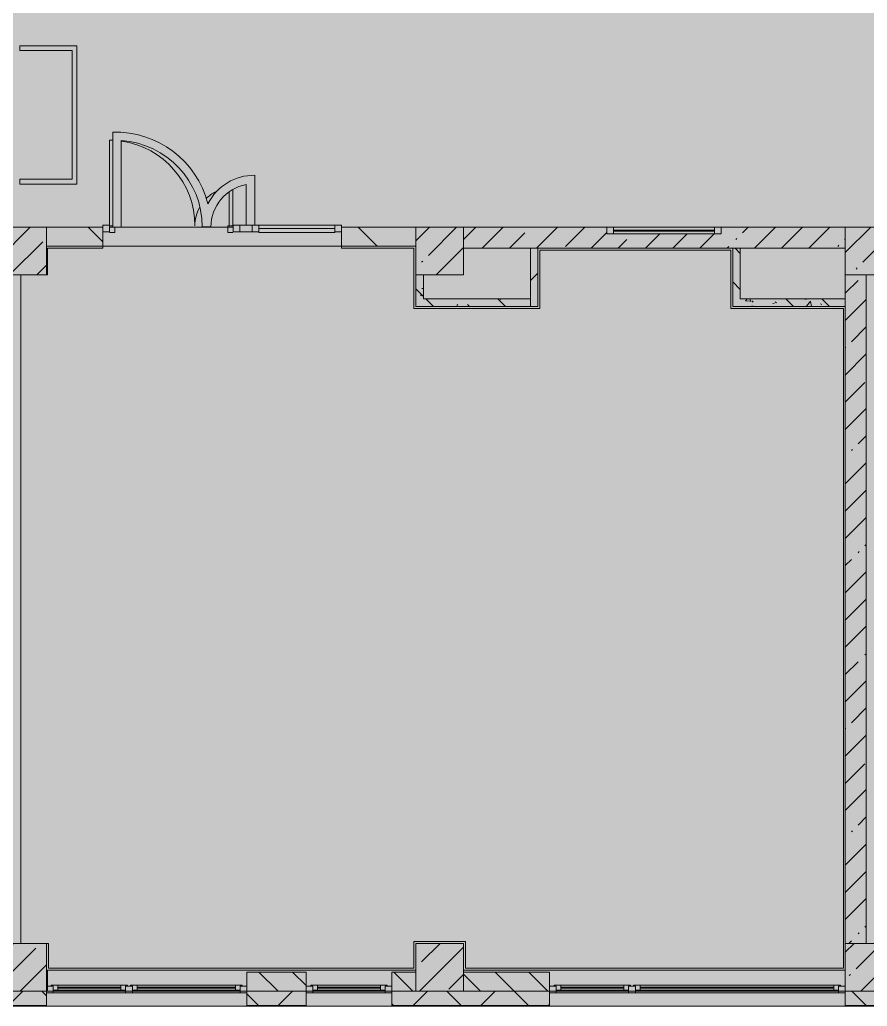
# Model space of a CAD drawing. Header units: millimetres. Extents: x 35378 to 237579, y -8553 to 29000.
# Drawn here: x 147155 to 156035, y -258 to 10073 of the extents above; entities that cross this region are included whole.
import ezdxf

# ---------------------------------------------------------------- set-up
doc = ezdxf.new("R2010")
doc.units = ezdxf.units.MM
doc.layers.add('A-DETL-GENF-3', color=7, linetype='Continuous', lineweight=9, true_color=0xc0c0c0, transparency=0.4)
for name, color, linetype, lineweight, true_color in [('A-DETL-GENF-5', 7, 'Continuous', 5, 0xb7b7b7), ('A-DOOR-2', 7, 'Continuous', 5, 0xe2e2e2), ('A-DOOR-3', 7, 'Continuous', 5, 0xb7b7b7), ('A-FLOR-1', 7, 'Continuous', 5, 0xb7b7b7), ('A-GLAZ-3', 7, 'Continuous', 5, 0x737373), ('A-GLAZ-CURT-1', 7, 'Continuous', 5, 0x737373), ('A-GLAZ-CWMG-2', 7, 'Continuous', 5, 0x737373), ('A-WALL-5', 7, 'Continuous', 5, 0x737373), ('A-WALL-6', 7, 'Continuous', 9, 0x737373), ('I-WALL-2', 7, 'Continuous', 5, 0x737373), ('I-WALL-4', 7, 'Continuous', 5, 0x787878), ('S-COLS-2', 7, 'Continuous', 5, 0x737373)]:
    doc.layers.add(name, color=color, linetype=linetype, lineweight=lineweight, true_color=true_color)
for name, color, linetype, lineweight in [('A-WALL', 7, 'Continuous', 9), ('A-WALL-4', 7, 'Continuous', 5), ('I-WALL-3', 7, 'Continuous', 5), ('S-COLS-1', 7, 'Continuous', 5)]:
    doc.layers.add(name, color=color, linetype=linetype, lineweight=lineweight)
pattern_1 = [(45, (108394.95, 0), (-285.123, 285.123), []), (45, (108680.07, 0), (-285.123, 285.123), [504.031, -100.806, 16.764, -84.042])]
pattern_2 = [(135, (108394.95, 0), (-377.171, -377.171), [533.4, -88.9, 17.78, -88.9]), (135, (108394.95, 376.94), (-377.171, -377.171), []), (50, (108394.95, 0), (637.6445, -55.7866), [66.675, -733.425]), (355, (108394.95, 0), (-123.349, 668.699), [53.34, -586.74]), (100.451, (108448.1, -4.65), (514.299, 612.908), [56.665, -623.315]), (46.184, (108394.95, 177.8), (948.776, -147.15), [100.012, -1100.137]), (96.636, (108474, 165.5), (830.909, 865.997), [84.998, -934.973]), (351.184, (108394.9, 177.8), (830.918, 865.988), [80.01, -880.11]), (21, (108483.85, 133.35), (530.6506, -357.928), [66.675, -733.425]), (326, (108483.85, 133.35), (216.308, 644.6585), [53.34, -586.74]), (71.451, (108528.07, 103.5), (746.9596, 286.724), [56.665, -623.315]), (37.5, (108394.95, 0), (10.8105, 295.9426), [16.764, -562.864, 16.764, -578.866, -588.962]), (37.5, (108394.95, 0), (10.8105, 295.9426), [-1175.258, 16.764, -572.198]), (7.5, (108394.95, 0), (233.8692, 350.6318), [16.764, -322.834, 16.764, -549.529, -224.472]), (7.5, (108394.95, 0), (233.8692, 350.6318), [-905.891, 16.764, -207.708]), (327.5, (108196.7, 0), (474.5678, -20.0513), [16.764, -205.486, 16.764, -676.656, -920.115]), (327.5, (108196.7, 0), (474.5678, -20.0513), [-915.67, 16.764, -903.351]), (317.5, (108107.8, 0), (518.452, 88.9934), [16.764, -272.161, 16.764, -443.738, -653.415]), (317.5, (108107.8, 0), (518.452, 88.9934), [-749.427, 16.764, -636.651])]

# ---------------------------------------------------------------- blocks, each defined once
blk = doc.blocks.new('BSC_Колонна _Прямоугольная - 500х500-23286270-3_5_2_птичка')
at = {"layer": 'S-COLS-1'}
h = blk.add_hatch(dxfattribs=at)
h.set_pattern_fill('FP_73', color=256, style=0, pattern_type=2)
h.set_pattern_definition([(45, (-38790, -7650), (-285.123, 285.123), []), (45, (-38504.88, -7650), (-285.123, 285.123), [504.031, -100.806, 16.764, -84.042])])
h.paths.add_polyline_path([(-250, -250), (250, -250), (250, 250), (-250, 250), (-250, 101)])
at = {"layer": 'S-COLS-2'}
for p, q in [((250, 250), (-250, 250)), ((-250, 250), (-250, -250)), ((250, -250), (250, 250)), ((-250, -250), (250, -250))]:
    blk.add_line(p, q, dxfattribs=at)
blk = doc.blocks.new('BSC_Колонна _Прямоугольная - 500х500-V52-3_5_2_птичка')
at = {"layer": 'S-COLS-1'}
h = blk.add_hatch(dxfattribs=at)
h.set_pattern_fill('FP_74', color=256, style=0, pattern_type=2)
h.set_pattern_definition([(45, (-43160, -7650), (-285.123, 285.123), []), (45, (-42874.88, -7650), (-285.123, 285.123), [504.031, -100.806, 16.764, -84.042])])
h.paths.add_polyline_path([(250, -250), (250, 250), (-250, 250), (-250, -250)])
at = {"layer": 'S-COLS-2'}
for p, q in [((250, 250), (-250, 250)), ((-250, 250), (-250, -250)), ((250, -250), (250, 250)), ((-250, -250), (250, -250))]:
    blk.add_line(p, q, dxfattribs=at)
blk = doc.blocks.new('BSC_Колонна _Прямоугольная - 500х500-V53-3_5_2_птичка')
at = {"layer": 'S-COLS-1'}
h = blk.add_hatch(dxfattribs=at)
h.set_pattern_fill('FP_75', color=256, style=0, pattern_type=2)
h.set_pattern_definition([(45, (-47660, -7650), (-285.123, 285.123), []), (45, (-47374.88, -7650), (-285.123, 285.123), [504.031, -100.806, 16.764, -84.042])])
h.paths.add_polyline_path([(250, -250), (250, 250), (-250, 250), (-250, -250), (-115, -250)])
at = {"layer": 'S-COLS-2'}
for p, q in [((250, 250), (-250, 250)), ((-250, 250), (-250, -250)), ((250, -250), (250, 250)), ((-250, -250), (250, -250))]:
    blk.add_line(p, q, dxfattribs=at)
blk = doc.blocks.new('BSC_Колонна _Прямоугольная - 500х500-V58-3_5_2_птичка')
at = {"layer": 'S-COLS-1'}
h = blk.add_hatch(dxfattribs=at)
h.set_pattern_fill('FP_80', color=256, style=0, pattern_type=2)
h.set_pattern_definition([(45, (-38790, -150), (-285.123, 285.123), []), (45, (-38504.88, -150), (-285.123, 285.123), [504.031, -100.806, 16.764, -84.042])])
h.paths.add_polyline_path([(250, -250), (250, 250), (-250, 250), (-250, -250)])
at = {"layer": 'S-COLS-2'}
for p, q in [((250, 250), (-250, 250)), ((-250, 250), (-250, -250)), ((250, -250), (250, 250)), ((-250, -250), (250, -250))]:
    blk.add_line(p, q, dxfattribs=at)
blk = doc.blocks.new('BSC_Колонна _Прямоугольная - 500х500-V59-3_5_2_птичка')
at = {"layer": 'S-COLS-1'}
h = blk.add_hatch(dxfattribs=at)
h.set_pattern_fill('FP_81', color=256, style=0, pattern_type=2)
h.set_pattern_definition([(45, (-43160, -150), (-285.123, 285.123), []), (45, (-42874.88, -150), (-285.123, 285.123), [504.031, -100.806, 16.764, -84.042])])
h.paths.add_polyline_path([(-250, -250), (250, -250), (250, 250), (-250, 250), (-250, 32)])
at = {"layer": 'S-COLS-2'}
for p, q in [((250, 250), (-250, 250)), ((-250, 250), (-250, -250)), ((250, -250), (250, 250)), ((-250, -250), (250, -250))]:
    blk.add_line(p, q, dxfattribs=at)
blk = doc.blocks.new('BSC_Колонна _Прямоугольная - 500х500-V60-3_5_2_птичка')
at = {"layer": 'S-COLS-1'}
h = blk.add_hatch(dxfattribs=at)
h.set_pattern_fill('FP_82', color=256, style=0, pattern_type=2)
h.set_pattern_definition([(45, (-47660, -150), (-285.123, 285.123), []), (45, (-47374.88, -150), (-285.123, 285.123), [504.031, -100.806, 16.764, -84.042])])
h.paths.add_polyline_path([(-250, -250), (250, -250), (250, 250), (-250, 250)])
at = {"layer": 'S-COLS-2'}
for p, q in [((250, 250), (-250, 250)), ((-250, 250), (-250, -250)), ((250, -250), (250, 250)), ((-250, -250), (250, -250))]:
    blk.add_line(p, q, dxfattribs=at)
blk = doc.blocks.new('120_Окно_СКБ_2Ст - 120_Окно_СКБ_2Ст 3100х2500 _мал_створка слева_ 2-V83-3_5_2_птичка')
at = {"layer": 'A-GLAZ-3'}
for p, q in [((-1550, -127), (-1550, -57)), ((-1550, -57), (-1480, -57)), ((1550, -57), (-1550, -57)), ((-1480, -57), (-1480, -127)), ((650, -87), (-1480, -87)), ((-1480, -87), (-1480, -127)), ((-1430, -137), (-1430, -87)), ((600, -137), (600, -87)), ((650, -127), (650, -57)), ((650, -57), (720, -57)), ((650, -127), (650, -87)), ((720, -57), (720, -127)), ((1480, -87), (720, -87)), ((720, -87), (720, -127)), ((770, -137), (770, -87)), ((1430, -137), (1430, -87)), ((1480, -127), (1480, -57)), ((1480, -57), (1550, -57)), ((1480, -127), (1480, -87)), ((1550, -57), (1550, -127)), ((-1480, -127), (-1550, -127)), ((-1550, -127), (-1500, -127)), ((-1480, -127), (-1500, -127)), ((-1500, -127), (-1500, -137)), ((-1500, -137), (670, -137)), ((670, -137), (-1500, -137)), ((-1430, -107), (600, -107)), ((600, -117), (-1430, -117)), ((720, -127), (650, -127)), ((670, -127), (650, -127)), ((670, -127), (700, -127)), ((670, -137), (670, -127)), ((720, -127), (700, -127)), ((700, -127), (700, -137)), ((700, -137), (1500, -137)), ((1500, -137), (700, -137)), ((770, -107), (1430, -107)), ((1430, -117), (770, -117)), ((1550, -127), (1480, -127)), ((1500, -127), (1480, -127)), ((1500, -127), (1550, -127)), ((1500, -137), (1500, -127))]:
    blk.add_line(p, q, dxfattribs=at)
blk = doc.blocks.new('120_Окно_СКБ_2Ст - 120_Окно_СКБ_2Ст 2100х2400 _мал створка справа_-V84-3_5_2_птичка')
at = {"layer": 'A-GLAZ-3'}
for p, q in [((-1050, -127), (-1050, -57)), ((-1050, -57), (-980, -57)), ((1050, -57), (-1050, -57)), ((-980, -57), (-980, -127)), ((150, -87), (-980, -87)), ((-980, -87), (-980, -127)), ((-930, -137), (-930, -87)), ((100, -137), (100, -87)), ((150, -127), (150, -57)), ((150, -57), (220, -57)), ((150, -127), (150, -87)), ((220, -57), (220, -127)), ((980, -87), (220, -87)), ((220, -87), (220, -127)), ((270, -137), (270, -87)), ((930, -137), (930, -87)), ((980, -127), (980, -57)), ((980, -57), (1050, -57)), ((980, -127), (980, -87)), ((1050, -57), (1050, -127)), ((-980, -127), (-1050, -127)), ((-1050, -127), (-1000, -127)), ((-980, -127), (-1000, -127)), ((-1000, -127), (-1000, -137)), ((-1000, -137), (170, -137)), ((170, -137), (-1000, -137)), ((-930, -107), (100, -107)), ((100, -117), (-930, -117)), ((220, -127), (150, -127)), ((170, -127), (150, -127)), ((170, -127), (200, -127)), ((170, -137), (170, -127)), ((220, -127), (200, -127)), ((200, -127), (200, -137)), ((200, -137), (1000, -137)), ((1000, -137), (200, -137)), ((270, -107), (930, -107)), ((930, -117), (270, -117)), ((1050, -127), (980, -127)), ((1000, -127), (980, -127)), ((1000, -127), (1050, -127)), ((1000, -137), (1000, -127))]:
    blk.add_line(p, q, dxfattribs=at)
blk = doc.blocks.new('120_Окно_СКБ_1Ст - 120_Окно_СКБ_1Ст 900х2500_h_-V81-3_5_2_птичка')
at = {"layer": 'A-GLAZ-3'}
for p, q in [((-450, -127), (-450, -57)), ((-450, -57), (-380, -57)), ((450, -57), (-450, -57)), ((-380, -57), (-380, -127)), ((380, -87), (-380, -87)), ((-380, -87), (-380, -127)), ((-330, -137), (-330, -87)), ((330, -137), (330, -87)), ((380, -127), (380, -57)), ((380, -57), (450, -57)), ((380, -127), (380, -87)), ((450, -57), (450, -127)), ((-380, -127), (-450, -127)), ((-450, -127), (-400, -127)), ((-380, -127), (-400, -127)), ((-400, -127), (-400, -137)), ((-400, -137), (400, -137)), ((400, -137), (-400, -137)), ((-330, -107), (330, -107)), ((330, -117), (-330, -117)), ((450, -127), (380, -127)), ((400, -127), (380, -127)), ((400, -127), (450, -127)), ((400, -137), (400, -127))]:
    blk.add_line(p, q, dxfattribs=at)
blk = doc.blocks.new('Прямоугольный импост - 50 x 70 мм-V211-3_5_2_птичка')
at = {"layer": 'A-GLAZ-CWMG-2'}
for p, q in [((-70, 35), (0, 35)), ((-70, -35), (-70, 35)), ((0, 35), (0, -35)), ((0, -35), (-70, -35))]:
    blk.add_line(p, q, dxfattribs=at)
blk = doc.blocks.new('Дверь_Витражная_остекление_ - ДВН_ДАО_Главный вход_1200 в свету-V212-3_5_2_птичка')
at = {"layer": 'A-DOOR-2'}
for points in [[(-647, 30), (-613, 35), (-613, 925), (-647, 922), (-647, 35)], [(607, 30), (647, 35), (647, 410), (607, 378), (607, 35)]]:
    blk.add_hatch(color=256, dxfattribs=at).paths.add_polyline_path(points)
at = {"layer": 'A-DETL-GENF-5'}
for p, q in [((-613, 925), (-647, 925)), ((-647, 925), (-647, 35)), ((607, 385), (607, 30)), ((647, 35), (647, 410)), ((-647, 30), (-613, 30)), ((-613, 30), (-647, 30)), ((-592, -40), (-592, 15)), ((592, -40), (592, 30)), ((592, 30), (647, 30)), ((607, 30), (647, 30)), ((-647, -40), (-592, -40)), ((647, -40), (592, -40))]:
    blk.add_line(p, q, dxfattribs=at)
at = {"layer": 'A-DOOR-3'}
for p, q in [((-647, 925), (-647, 35)), ((647, 410), (647, 35))]:
    blk.add_line(p, q, dxfattribs=at)
for centre, radius, start, end in [((-647, 30), 895, 87.7864, 90), ((-647, 30), 895, 360, 81.929), ((647, 30), 400, 117.1206, 134.5389), ((647, 30), 400, 151.213, 180)]:
    blk.add_arc(centre, radius, start, end, dxfattribs=at)
blk = doc.blocks.new('Системная панель - Стемалит - 40мм-V213-3_5_2_птичка')
at = {"layer": 'A-GLAZ-CURT-1'}
for p, q in [((65, 35), (-65, 35)), ((-65, 35), (-65, -35)), ((65, -35), (65, 35)), ((-65, -35), (65, -35))]:
    blk.add_line(p, q, dxfattribs=at)
blk = doc.blocks.new('Прямоугольный импост - 50 x 70 мм-V214-3_5_2_птичка')
at = {"layer": 'A-GLAZ-CWMG-2'}
for p, q in [((-35, 35), (35, 35)), ((-35, -35), (-35, 35)), ((35, 35), (35, -35)), ((35, -35), (-35, -35))]:
    blk.add_line(p, q, dxfattribs=at)
blk = doc.blocks.new('Прямоугольный импост - 50 x 70 мм-V215-3_5_2_птичка')
at = {"layer": 'A-GLAZ-CWMG-2'}
for p, q in [((0, 35), (-70, 35)), ((-70, 35), (-70, -35)), ((0, -35), (0, 35)), ((-70, -35), (0, -35))]:
    blk.add_line(p, q, dxfattribs=at)
blk = doc.blocks.new('Системная панель - Стекло - 40мм-V216-3_5_2_птичка')
at = {"layer": 'A-GLAZ-CURT-1'}
for p, q in [((397.5, 0), (-397.5, 0)), ((-397.5, 0), (-397.5, -40)), ((397.5, -40), (397.5, 0)), ((-397.5, -40), (397.5, -40))]:
    blk.add_line(p, q, dxfattribs=at)
blk = doc.blocks.new('Прямоугольный импост - 50 x 70 мм-V217-3_5_2_птичка')
at = {"layer": 'A-GLAZ-CWMG-2'}
for p, q in [((-35, 35), (35, 35)), ((-35, -35), (-35, 35)), ((35, 35), (35, -35)), ((35, -35), (-35, -35))]:
    blk.add_line(p, q, dxfattribs=at)
blk = doc.blocks.new('Прямоугольный импост - 50 x 70 мм-V218-3_5_2_птичка')
at = {"layer": 'A-GLAZ-CWMG-2'}
blk.add_line((42060, 7920), (41265, 7920), dxfattribs=at)
blk = doc.blocks.new('120_Окно_СКБ_1Ст - 120_Окно_СКБ_1Ст 400х1200 EI30-V224-3_5_2_птичка')
at = {"layer": 'A-GLAZ-3'}
for p, q in [((-600, 40), (-600, 110)), ((-600, 110), (-530, 110)), ((600, 110), (-600, 110)), ((-530, 110), (-530, 40)), ((530, 40), (530, 110)), ((530, 110), (600, 110)), ((600, 110), (600, 40)), ((-530, 40), (-600, 40)), ((-600, 40), (600, 40)), ((530, 80), (-530, 80)), ((530, 70), (-530, 70)), ((600, 40), (530, 40))]:
    blk.add_line(p, q, dxfattribs=at)

msp = doc.modelspace()

# ---------------------------------------------------------------- hatches: boundary and pattern name
at = {"layer": 'A-DETL-GENF-3'}
msp.add_hatch(color=256, dxfattribs=at).paths.add_polyline_path([(179244.5, -251.7), (184244.9, -251.7), (184244.9, 3288.3), (192964.9, 3288.3), (192964.9, 27348.3), (150304.9, 27348.3), (150304.9, 23888.3), (146705.1, 23888.3), (146705.1, -251.7), (178312.4, -251.7)])
at = {"layer": 'A-WALL-4'}
h = msp.add_hatch(dxfattribs=at)
h.set_pattern_fill('FP_96', color=256, style=0, pattern_type=2)
h.set_pattern_definition([(135, (108394.95, 0), (-176.7767, -176.7767), [])])
h.paths.add_polyline_path([(173651.4, -100), (173804.9, -100), (173804.9, 100), (173554.9, 100), (173554.9, -100)])
h.paths.add_polyline_path([(166194, -100), (166204.9, -100), (166204.9, 100), (165304.9, 100), (165304.9, -100)])
h.paths.add_polyline_path([(169804.9, -100), (170004.9, -100), (170004.9, 100), (169804.9, 100), (169804.9, 42.9)])
h.paths.add_polyline_path([(172654.9, -100), (172654.9, 100), (172104.9, 100), (172104.9, -100)])
h.paths.add_polyline_path([(159404.9, -100), (159404.9, 100), (158654.9, 100), (158654.9, -100)])
h.paths.add_polyline_path([(156554.9, -100), (156554.9, 100), (156304.9, 100), (156304.9, -100)])
h.paths.add_polyline_path([(160804.9, -100), (161054.9, -100), (161054.9, 100), (160804.9, 100), (160804.9, 33.3)])
h.paths.add_polyline_path([(152211.2, -100), (152704.9, -100), (152704.9, 100), (151804.9, 100), (151804.9, -100)])
h.paths.add_polyline_path([(163154.9, -100), (163904.9, -100), (163904.9, 100), (163154.9, 100)])
h.paths.add_polyline_path([(146934.9, -100), (146934.9, 100), (146884.9, 100), (146884.9, -100)])
h.paths.add_polyline_path([(151304.9, -100), (151304.9, 100), (151054.9, 100), (151054.9, -100)])
h.paths.add_polyline_path([(150154.9, -100), (150154.9, 100), (149534.9, 100), (149534.9, -100)])
h = msp.add_hatch(dxfattribs=at)
h.set_pattern_fill('FP_98', color=256, style=0, pattern_type=2)
h.set_pattern_definition([(45, (108394.95, 0), (-353.5534, 353.5534), []), (135, (108394.95, 0), (-353.5534, -353.5534), [])])
h.paths.add_polyline_path([(160304.9, -250), (161054.9, -250), (161054.9, -100), (160304.9, -100)])
h.paths.add_polyline_path([(165022, -250), (165022, -100), (164804.9, -100), (164804.9, -250)])
h.paths.add_polyline_path([(163154.9, -250), (163904.9, -250), (163904.9, -100), (163154.9, -100)])
h.paths.add_polyline_path([(156304.9, -250), (156554.9, -250), (156554.9, -100), (155804.9, -100), (155804.9, -250), (155939.9, -250)])
h.paths.add_polyline_path([(151054.9, -250), (152704.9, -250), (152704.9, -100), (151054.9, -100)])
h.paths.add_polyline_path([(149534.9, -250), (150154.9, -250), (150154.9, -100), (149534.9, -100)])
h.paths.add_polyline_path([(147434.9, -250), (147434.9, -100), (146705.1, -100), (146705.3, -250), (146722.9, -250)])
h.paths.add_polyline_path([(158654.9, -250), (159404.9, -250), (159404.9, -100), (158654.9, -100)])
at = {"layer": 'I-WALL-3'}
h = msp.add_hatch(dxfattribs=at)
h.set_pattern_fill('FP_97', color=256, style=0, pattern_type=2)
h.set_pattern_definition([(135, (108394.95, 0), (-353.5534, -353.5534), [])])
h.paths.add_polyline_path([(150524.9, 7700), (151304.9, 7700), (151304.9, 7900), (150524.9, 7900)])
h.paths.add_polyline_path([(147890.9, 7700), (148024.9, 7700), (148024.9, 7900), (147434.9, 7900), (147434.9, 7700)])
h.paths.add_polyline_path([(146934.9, 7700), (146934.9, 7900), (146884.9, 7900), (146884.9, 7700)])
h = msp.add_hatch(dxfattribs=at)
h.set_pattern_fill('FP_94', color=256, style=0, pattern_type=2)
h.set_pattern_definition(pattern_1)
h.paths.add_polyline_path([(154704.9, 7680), (155804.9, 7680), (155804.9, 7900), (154504.9, 7900), (154504.9, 7830), (153304.9, 7830), (153304.9, 7900), (151804.9, 7900), (151804.9, 7680), (154624.9, 7680)])
h = msp.add_hatch(dxfattribs=at)
h.set_pattern_fill('FP_99', color=256, style=0, pattern_type=2)
h.set_pattern_definition([(45, (108394.95, 0), (-176.7767, 176.7767), [])])
h.paths.add_polyline_path([(152584.9, 7070), (152584.9, 7680), (152504.9, 7680), (152504.9, 7070)])
h = msp.add_hatch(dxfattribs=at)
h.set_pattern_fill('FP_94', color=256, style=0, pattern_type=2)
h.set_pattern_definition(pattern_1)
h.paths.add_polyline_path([(155804.9, 400), (156024.9, 400), (156024.9, 7400), (155804.9, 7400), (155804.9, 606.4)])
at = {"layer": 'I-WALL-4'}
h = msp.add_hatch(dxfattribs=at)
h.set_pattern_fill('FP_104', color=256, style=0, pattern_type=2)
h.set_pattern_definition(pattern_2)
h.paths.add_polyline_path([(154704.9, 7070), (154704.9, 7680), (154624.9, 7680), (154624.9, 7070)])
h = msp.add_hatch(dxfattribs=at)
h.set_pattern_fill('FP_104', color=256, style=0, pattern_type=2)
h.set_pattern_definition(pattern_2)
h.paths.add_polyline_path([(151384.9, 7150), (151384.9, 7400), (151304.9, 7400), (151304.9, 7150)])
h = msp.add_hatch(dxfattribs=at)
h.set_pattern_fill('FP_104', color=256, style=0, pattern_type=2)
h.set_pattern_definition(pattern_2)
h.paths.add_polyline_path([(152504.9, 7070), (152504.9, 7150), (151304.9, 7150), (151304.9, 7070), (152211.2, 7070)])
h = msp.add_hatch(dxfattribs=at)
h.set_pattern_fill('FP_104', color=256, style=0, pattern_type=2)
h.set_pattern_definition(pattern_2)
h.paths.add_polyline_path([(155804.9, 7070), (155804.9, 7150), (154704.9, 7150), (154704.9, 7070)])

# ---------------------------------------------------------------- linework, layer by layer
at = {"layer": 'A-FLOR-1'}
for p, q in [((147754.9, 9799.8), (147154.9, 9799.8)), ((147154.9, 9799.8), (147154.9, 9749.8)), ((147154.9, 9749.8), (147704.9, 9749.8)), ((147704.9, 9749.8), (147704.9, 8401.7)), ((147754.9, 8351.7), (147754.9, 9799.8)), ((148129, 8894.4), (148129, 7900)), ((148219, 7900), (148219, 8806.8)), ((147704.9, 8401.7), (147154.9, 8401.7)), ((147154.9, 8401.7), (147154.9, 8351.7)), ((149619.1, 7920), (149619.1, 8443.9)), ((147154.9, 8351.7), (147754.9, 8351.7)), ((149529.1, 8346.4), (149529.1, 7920)), ((148129, 7900), (148219, 7900)), ((149067.6, 7903.5), (149157.6, 7903.5)), ((148024.9, 7680), (147444.9, 7680)), ((147444.9, 7680), (147444.9, 7400)), ((148024.9, 7700), (148024.9, 7680)), ((150524.9, 7680), (150524.9, 7700)), ((151284.9, 7680), (150524.9, 7680)), ((151284.9, 7050), (151284.9, 7680)), ((154604.9, 7660), (152604.9, 7660)), ((152604.9, 7660), (152604.9, 7050)), ((154604.9, 7050), (154604.9, 7660)), ((147164.9, 7400), (147164.9, 400)), ((147444.9, 7400), (147434.9, 7400)), ((152604.9, 7050), (151284.9, 7050)), ((155784.9, 7050), (154604.9, 7050)), ((155784.9, 140), (155784.9, 7050)), ((151284.9, 140), (151284.9, 420)), ((151284.9, 420), (151824.9, 420)), ((151824.9, 420), (151824.9, 140)), ((147434.9, 400), (147454.9, 400)), ((147454.9, 400), (147454.9, 140)), ((147454.9, 140), (151284.9, 140)), ((151824.9, 140), (155784.9, 140))]:
    msp.add_line(p, q, dxfattribs=at)
for centre, radius, start, end in [((148162.6, 7900), 995, 14.33829, 91.93805), ((148162.6, 7903.5), 905, 360, 86.42904), ((149611.6, 7900), 544, 89.21005, 153.06648), ((149611.6, 7900), 454, 100.46985, 179.55829)]:
    msp.add_arc(centre, radius, start, end, dxfattribs=at)
at = {"layer": 'A-WALL'}
for p, q in [((145817.9, -250), (147434.9, -250)), ((145817.9, -253), (147434.9, -253)), ((149534.9, -253), (150154.9, -253)), ((151054.9, -253), (152704.9, -253)), ((155804.9, -253), (156554.9, -253))]:
    msp.add_line(p, q, dxfattribs=at)
at = {"layer": 'A-WALL-4'}
msp.add_line((158654.9, -258), (144917.9, -258), dxfattribs=at)
at = {"layer": 'A-WALL-5'}
for p, q in [((150154.9, 100), (149534.9, 100)), ((149534.9, 100), (149534.9, -258)), ((150154.9, -258), (150154.9, 100)), ((151304.9, 100), (151054.9, 100)), ((151054.9, 100), (151054.9, -258)), ((152704.9, 100), (151804.9, 100)), ((152704.9, -258), (152704.9, 100)), ((147434.9, -258), (147434.9, -100)), ((147434.9, -100), (147444.9, -100)), ((150154.9, -100), (151054.9, -100)), ((152704.9, -100), (155804.9, -100)), ((155804.9, -100), (155804.9, -258))]:
    msp.add_line(p, q, dxfattribs=at)
at = {"layer": 'A-WALL-6'}
for p, q in [((152584.9, 7680), (152504.9, 7680)), ((154704.9, 7680), (154624.9, 7680)), ((152504.9, 7070), (152504.9, 7150)), ((155804.9, 7070), (155804.9, 7150)), ((149534.9, -100), (150154.9, -100)), ((151054.9, -100), (151304.9, -100)), ((151804.9, -100), (152704.9, -100)), ((149534.9, -250), (150154.9, -250)), ((151054.9, -250), (152704.9, -250)), ((155804.9, -250), (156554.9, -250))]:
    msp.add_line(p, q, dxfattribs=at)
at = {"layer": 'I-WALL-2'}
for p, q in [((148024.9, 7900), (147434.9, 7900)), ((148024.9, 7700), (148024.9, 7900)), ((148094.9, 7900), (148129, 7900)), ((148219, 7900), (149389.9, 7900)), ((151304.9, 7900), (150524.9, 7900)), ((150524.9, 7900), (150524.9, 7700)), ((153304.9, 7900), (151804.9, 7900)), ((155804.9, 7900), (154504.9, 7900)), ((151304.9, 7700), (147434.9, 7700)), ((151804.9, 7680), (152504.9, 7680)), ((152504.9, 7680), (152504.9, 7150)), ((152584.9, 7070), (152584.9, 7680)), ((152584.9, 7680), (154624.9, 7680)), ((154624.9, 7680), (154624.9, 7070)), ((154704.9, 7150), (154704.9, 7680)), ((154704.9, 7680), (155804.9, 7680)), ((151304.9, 7400), (151304.9, 7070)), ((151384.9, 7150), (151384.9, 7400)), ((155804.9, 7400), (155804.9, 7150)), ((156024.9, 400), (156024.9, 7400)), ((152504.9, 7150), (151384.9, 7150)), ((155804.9, 7150), (154704.9, 7150)), ((151304.9, 7070), (152584.9, 7070)), ((154624.9, 7070), (155804.9, 7070)), ((155804.9, 7070), (155804.9, 400)), ((147444.9, 120), (151304.9, 120)), ((147444.9, 120), (147444.9, -100)), ((151804.9, 120), (155804.9, 120)), ((149534.9, -100), (147444.9, -100))]:
    msp.add_line(p, q, dxfattribs=at)

# ---------------------------------------------------------------- block references
at = {"layer": 'A-DOOR-3'}
msp.add_blockref('Дверь_Витражная_остекление_ - ДВН_ДАО_Главный вход_1200 в свету-V212-3_5_2_птичка', (148742.4, 7885), dxfattribs=at)
at = {"layer": 'A-GLAZ-3'}
msp.add_blockref('120_Окно_СКБ_1Ст - 120_Окно_СКБ_1Ст 400х1200 EI30-V224-3_5_2_птичка', (153904.9, 7790), dxfattribs=at)
at = {"layer": 'A-GLAZ-3', "rotation": 180}
for name, p in [('120_Окно_СКБ_2Ст - 120_Окно_СКБ_2Ст 2100х2400 _мал створка справа_-V84-3_5_2_птичка', (148484.9, -175)), ('120_Окно_СКБ_1Ст - 120_Окно_СКБ_1Ст 900х2500_h_-V81-3_5_2_птичка', (150604.9, -175)), ('120_Окно_СКБ_2Ст - 120_Окно_СКБ_2Ст 3100х2500 _мал_створка слева_ 2-V83-3_5_2_птичка', (154254.9, -175))]:
    msp.add_blockref(name, p, dxfattribs=at)
at = {"layer": 'A-GLAZ-CURT-1'}
for name, p in [('Системная панель - Стемалит - 40мм-V213-3_5_2_птичка', (149524.9, 7885)), ('Системная панель - Стекло - 40мм-V216-3_5_2_птичка', (150057.4, 7885))]:
    msp.add_blockref(name, p, dxfattribs=at)
at = {"layer": 'A-GLAZ-CWMG-2', "rotation": 180}
msp.add_blockref('Прямоугольный импост - 50 x 70 мм-V215-3_5_2_птичка', (148024.9, 7885), dxfattribs=at)
at = {"layer": 'A-GLAZ-CWMG-2', "extrusion": (0, 0, -1), "rotation": 180}
for name, p in [('Прямоугольный импост - 50 x 70 мм-V214-3_5_2_птичка', (-149424.9, 7885)), ('Прямоугольный импост - 50 x 70 мм-V217-3_5_2_птичка', (-149624.9, 7885)), ('Прямоугольный импост - 50 x 70 мм-V211-3_5_2_птичка', (-150524.9, 7885))]:
    msp.add_blockref(name, p, dxfattribs=at)
at = {"layer": 'A-GLAZ-CWMG-2'}
msp.add_blockref('Прямоугольный импост - 50 x 70 мм-V218-3_5_2_птичка', (108394.9, 0), dxfattribs=at)
at = {"layer": 'S-COLS-2'}
for name, p in [('BSC_Колонна _Прямоугольная - 500х500-23286270-3_5_2_птичка', (147184.9, 7650)), ('BSC_Колонна _Прямоугольная - 500х500-V52-3_5_2_птичка', (151554.9, 7650)), ('BSC_Колонна _Прямоугольная - 500х500-V53-3_5_2_птичка', (156054.9, 7650)), ('BSC_Колонна _Прямоугольная - 500х500-V58-3_5_2_птичка', (147184.9, 150)), ('BSC_Колонна _Прямоугольная - 500х500-V59-3_5_2_птичка', (151554.9, 150)), ('BSC_Колонна _Прямоугольная - 500х500-V60-3_5_2_птичка', (156054.9, 150))]:
    msp.add_blockref(name, p, dxfattribs=at)

doc.saveas('drawing.dxf')
